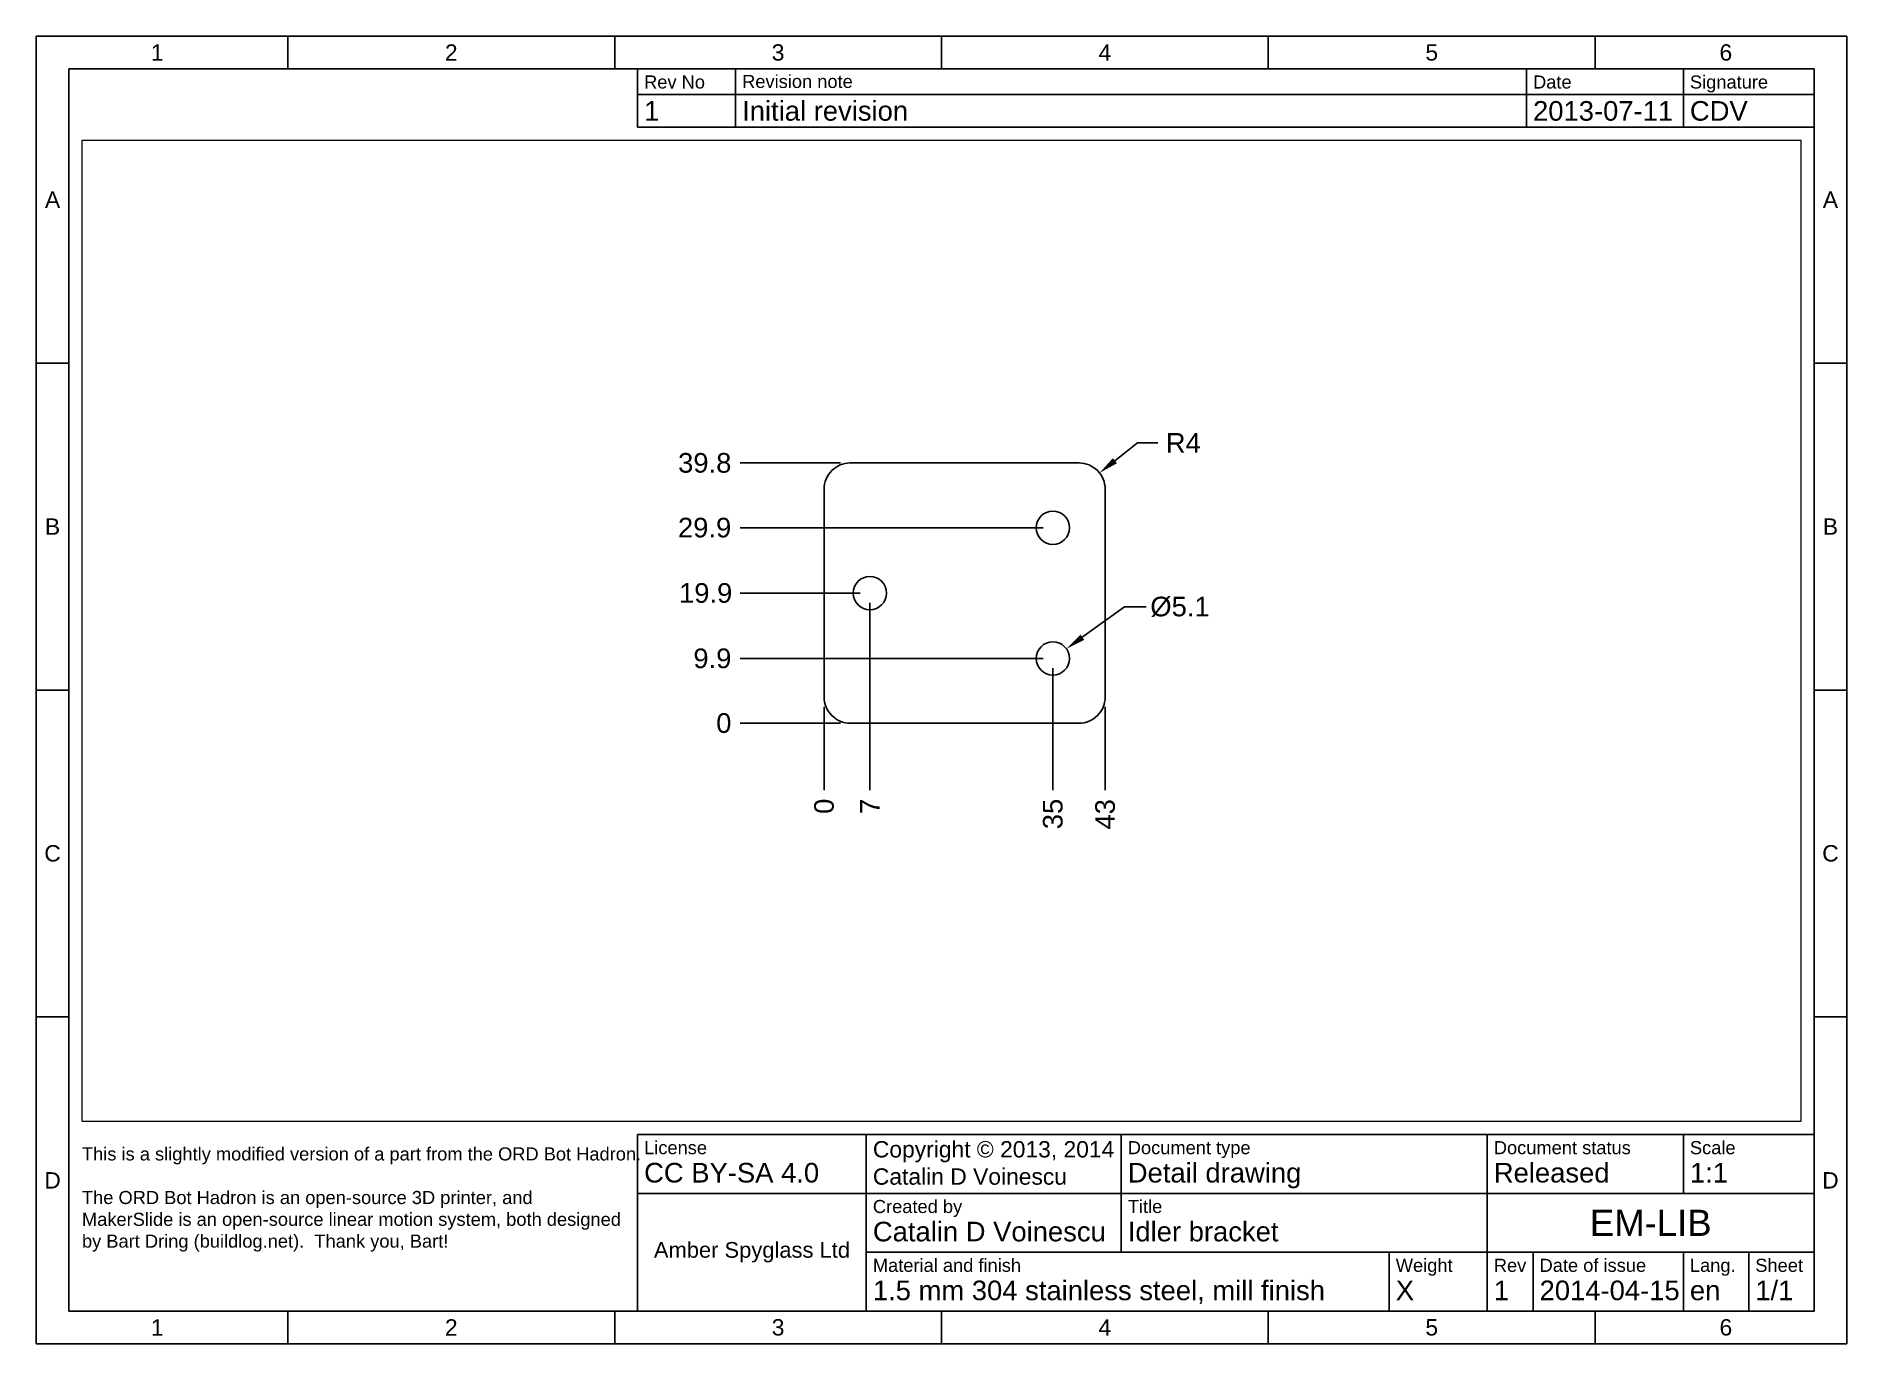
# Paper-space layout 'Sheet1' of a CAD drawing. Header units: millimetres. Extents: x 15 to 292, y 5 to 205.
# The model-space entities are those that its viewports show. They can reach past a viewport. Long polylines and large blocks are cut down to what shows.
import ezdxf

# ---------------------------------------------------------------- set-up
doc = ezdxf.new("R2010")
doc.units = ezdxf.units.MM
doc.layers.add('Dimensions', color=7, linetype='Continuous')
doc.layers.add('Parts', color=7, linetype='Continuous')
doc.styles.get("Standard").update_dxf_attribs({"font": 'arial.ttf'})
doc.dimstyles.new('Copy of Standard', dxfattribs={"dimtxt": 3, "dimasz": 3, "dimexe": 3, "dimexo": 1.5, "dimgap": 1.5, "dimtad": 0, "dimtoh": 1, "dimdsep": 46, "dimtxsty": 'Standard', "dimcen": 0, "dimadec": 0, "dimazin": 2, "dimtfac": 1, "dimtofl": 0, "dimtmove": 0, "dimatfit": 3, "dimfxl": 1, "dimtolj": 1, "dimtzin": 0, "dimarcsym": 0})

# ---------------------------------------------------------------- blocks, each defined once
blk = doc.blocks.new('*D1')
at = {"layer": 'Defpoints', "color": 0}
for p in [(0, 4), (0, 0), (0, -10.24)]:
    blk.add_point(p, dxfattribs=at)
at = {"layer": 'Dimensions', "color": 0, "lineweight": -2}
blk.add_line((0, 2.5), (0, -10.24), dxfattribs=at)
at = {"layer": 'Dimensions', "color": 0, "insert": (0, -12.71), "char_height": 3, "attachment_point": 5, "rotation": 90}
blk.add_mtext('\\A1;0', dxfattribs=at)
blk = doc.blocks.new('*D2')
at = {"layer": 'Defpoints', "color": 0}
for p in [(7, 19.9), (0, 0), (7, -10.24)]:
    blk.add_point(p, dxfattribs=at)
at = {"layer": 'Dimensions', "color": 0, "lineweight": -2}
blk.add_line((7, 18.4), (7, -10.24), dxfattribs=at)
at = {"layer": 'Dimensions', "color": 0, "insert": (7, -12.71), "char_height": 3, "attachment_point": 5, "rotation": 90}
blk.add_mtext('\\A1;7', dxfattribs=at)
blk = doc.blocks.new('*D3')
at = {"layer": 'Defpoints', "color": 0}
for p in [(35, 9.9), (0, 0), (35, -10.24)]:
    blk.add_point(p, dxfattribs=at)
at = {"layer": 'Dimensions', "color": 0, "lineweight": -2}
blk.add_line((35, 8.4), (35, -10.24), dxfattribs=at)
at = {"layer": 'Dimensions', "color": 0, "insert": (35, -13.89), "char_height": 3, "attachment_point": 5, "rotation": 90}
blk.add_mtext('\\A1;35', dxfattribs=at)
blk = doc.blocks.new('*D4')
at = {"layer": 'Defpoints', "color": 0}
for p in [(43, 4), (0, 0), (43, -10.24)]:
    blk.add_point(p, dxfattribs=at)
at = {"layer": 'Dimensions', "color": 0, "lineweight": -2}
blk.add_line((43, 2.5), (43, -10.24), dxfattribs=at)
at = {"layer": 'Dimensions', "color": 0, "insert": (43, -13.94), "char_height": 3, "attachment_point": 5, "rotation": 90}
blk.add_mtext('\\A1;43', dxfattribs=at)
blk = doc.blocks.new('*D5')
at = {"layer": 'Defpoints', "color": 0}
for p in [(-12.86, 19.9), (7, 19.9), (0, 0)]:
    blk.add_point(p, dxfattribs=at)
at = {"layer": 'Dimensions', "color": 0, "lineweight": -2}
blk.add_line((5.5, 19.9), (-12.86, 19.9), dxfattribs=at)
at = {"layer": 'Dimensions', "color": 0, "insert": (-18.12, 19.9), "char_height": 3, "attachment_point": 5}
blk.add_mtext('\\A1;19.9', dxfattribs=at)
blk = doc.blocks.new('*D6')
at = {"layer": 'Defpoints', "color": 0}
for p in [(-12.86, 0), (0, 0), (4, 0)]:
    blk.add_point(p, dxfattribs=at)
at = {"layer": 'Dimensions', "color": 0, "lineweight": -2}
blk.add_line((2.5, 0), (-12.86, 0), dxfattribs=at)
at = {"layer": 'Dimensions', "color": 0, "insert": (-15.34, 0), "char_height": 3, "attachment_point": 5}
blk.add_mtext('\\A1;0', dxfattribs=at)
blk = doc.blocks.new('*D7')
at = {"layer": 'Defpoints', "color": 0}
for p in [(-12.86, 39.8), (4, 39.8), (0, 0)]:
    blk.add_point(p, dxfattribs=at)
at = {"layer": 'Dimensions', "color": 0, "lineweight": -2}
blk.add_line((2.5, 39.8), (-12.86, 39.8), dxfattribs=at)
at = {"layer": 'Dimensions', "color": 0, "insert": (-18.26, 39.8), "char_height": 3, "attachment_point": 5}
blk.add_mtext('\\A1;39.8', dxfattribs=at)
blk = doc.blocks.new('*D8')
at = {"layer": 'Defpoints', "color": 0}
for p in [(-12.86, 29.9), (35, 29.9), (0, 0)]:
    blk.add_point(p, dxfattribs=at)
at = {"layer": 'Dimensions', "color": 0, "lineweight": -2}
blk.add_line((33.5, 29.9), (-12.86, 29.9), dxfattribs=at)
at = {"layer": 'Dimensions', "color": 0, "insert": (-18.28, 29.9), "char_height": 3, "attachment_point": 5}
blk.add_mtext('\\A1;29.9', dxfattribs=at)
blk = doc.blocks.new('*D9')
at = {"layer": 'Defpoints', "color": 0}
for p in [(-12.86, 9.9), (35, 9.9), (0, 0)]:
    blk.add_point(p, dxfattribs=at)
at = {"layer": 'Dimensions', "color": 0, "lineweight": -2}
blk.add_line((33.5, 9.9), (-12.86, 9.9), dxfattribs=at)
at = {"layer": 'Dimensions', "color": 0, "insert": (-17.09, 9.9), "char_height": 3, "attachment_point": 5}
blk.add_mtext('\\A1;9.9', dxfattribs=at)
blk = doc.blocks.new('*D10')
at = {"layer": 'Defpoints', "color": 0}
for p in [(42.14, 38.28), (39, 35.8)]:
    blk.add_point(p, dxfattribs=at)
at = {"layer": 'Dimensions', "color": 0, "lineweight": -2}
for p, q in [((47.95, 42.88), (44.49, 40.14)), ((51.04, 42.88), (47.95, 42.88))]:
    blk.add_line(p, q, dxfattribs=at)
at = {"layer": 'Dimensions', "color": 0}
blk.add_solid([(44.18, 40.54), (44.8, 39.75), (42.14, 38.28)], dxfattribs=at)
at = {"layer": 'Dimensions', "color": 0, "insert": (54.95, 42.88), "char_height": 3, "attachment_point": 5}
blk.add_mtext('\\A1;R4', dxfattribs=at)
blk = doc.blocks.new('*D11')
at = {"layer": 'Defpoints', "color": 0}
for p in [(37.07, 11.39), (32.93, 8.41)]:
    blk.add_point(p, dxfattribs=at)
at = {"layer": 'Dimensions', "color": 0, "lineweight": -2}
for p, q in [((45.95, 17.79), (39.5, 13.14)), ((49.28, 17.79), (45.95, 17.79))]:
    blk.add_line(p, q, dxfattribs=at)
at = {"layer": 'Dimensions', "color": 0}
blk.add_solid([(39.21, 13.55), (39.8, 12.74), (37.07, 11.39)], dxfattribs=at)
at = {"layer": 'Dimensions', "color": 0, "insert": (54.45, 17.79), "char_height": 3, "attachment_point": 5}
blk.add_mtext('\\A1;%%c5.1', dxfattribs=at)

msp = doc.modelspace()

# ---------------------------------------------------------------- linework, layer by layer
at = {"layer": 'Parts'}
msp.add_lwpolyline([(4, 0), (39, 0, 0.4142136), (43, 4), (43, 35.8, 0.4142136), (39, 39.8), (4, 39.8, 0.4142136), (0, 35.8), (0, 4, 0.4142136)], format="xyb", close=True, dxfattribs=at)
for centre in [(35, 29.9), (7, 19.9), (35, 9.9)]:
    msp.add_circle(centre, 2.55, dxfattribs=at)

# ---------------------------------------------------------------- dimensions: what is measured, and where the dimension line sits
at = {"layer": 'Dimensions'}
dim = msp.add_radius_dim(center=(39, 35.8), mpoint=(42.136, 38.283), dimstyle='Copy of Standard', dxfattribs=at)
dim.commit()
dim.dimension.update_dxf_attribs({"geometry": '*D10', "text_midpoint": (54.95, 42.885), "dimtype": 132})
for feature_location, offset, dtype, picture, middle in [((4, 39.8), (-16.863, 0), 0, '*D7', (-18.257, 39.8)), ((35, 29.9), (-47.863, 0), 0, '*D8', (-18.284, 29.9)), ((7, 19.9), (-19.863, 0), 0, '*D5', (-18.117, 19.9)), ((7, 19.9), (0, -30.137), 1, '*D2', (7, -12.706)), ((35, 9.9), (-47.863, 0), 0, '*D9', (-17.094, 9.9)), ((35, 9.9), (0, -20.137), 1, '*D3', (35, -13.893)), ((0, 4), (0, -14.237379812), 1, '*D1', (0, -12.713879812)), ((43, 4), (0, -14.237), 1, '*D4', (43, -13.944)), ((4, 0), (-16.862867791, 0), 0, '*D6', (-15.339367791, 0))]:
    dim = msp.add_ordinate_dim(feature_location=feature_location, offset=offset, dtype=dtype, origin=(0, 0), dimstyle='Copy of Standard', dxfattribs=at)
    dim.commit()
    dim.dimension.update_dxf_attribs({"geometry": picture, "text_midpoint": middle})
dim = msp.add_diameter_dim_2p(p1=(32.931, 8.409), p2=(37.069, 11.391), dimstyle='Copy of Standard', dxfattribs=at)
dim.commit()
dim.dimension.update_dxf_attribs({"geometry": '*D11', "text_midpoint": (54.454, 17.794), "dimtype": 131})

psp = doc.layouts.new('Sheet1')

# ---------------------------------------------------------------- linework, layer by layer
for p, q in [((292, 205), (15, 205)), ((15, 205), (15, 5)), ((53.5, 205), (53.5, 200)), ((103.5, 205), (103.5, 200)), ((153.5, 205), (153.5, 200)), ((203.5, 205), (203.5, 200)), ((253.5, 205), (253.5, 200)), ((292, 5), (292, 205)), ((287, 200), (20, 200)), ((20, 200), (20, 10)), ((107, 200.08), (107, 196.08)), ((287, 200), (107, 200)), ((122, 200.08), (122, 196.08)), ((243, 196.08), (243, 200)), ((267, 196.08), (267, 200)), ((287, 10), (287, 200)), ((287, 196.08), (287, 200)), ((107, 196.08), (287, 196.08)), ((107, 196.08), (107, 191.08)), ((122, 196.08), (122, 191.08)), ((243, 191.08), (243, 196.08)), ((267, 191.08), (267, 196.08)), ((287, 191.08), (287, 196.08)), ((107, 191.08), (287, 191.08)), ((15, 155), (20, 155)), ((287, 155), (292, 155)), ((15, 105), (20, 105)), ((287, 105), (292, 105)), ((15, 55), (20, 55)), ((287, 55), (292, 55)), ((287, 40), (287, 10)), ((107, 10), (107, 37)), ((107, 37), (287, 37)), ((142, 10), (142, 37)), ((181, 19), (181, 37)), ((237, 10), (237, 37)), ((267, 28), (267, 37)), ((107, 28), (287, 28)), ((142, 19), (287, 19)), ((222, 10), (222, 19)), ((244, 10), (244, 19)), ((267, 10), (267, 19)), ((277, 10), (277, 19)), ((20, 10), (287, 10)), ((53.5, 10), (53.5, 5)), ((103.5, 10), (103.5, 5)), ((287, 10), (107, 10)), ((107, 10), (287, 10)), ((153.5, 10), (153.5, 5)), ((203.5, 10), (203.5, 5)), ((253.5, 10), (253.5, 5)), ((15, 5), (292, 5))]:
    psp.add_line(p, q)

# ---------------------------------------------------------------- texts
for s, insert, char_height, width, attachment_point in [('{1}', (33.5, 202.5), 2.5, 40, 5), ('{2}', (78.5, 202.5), 2.5, 50, 5), ('{3}', (128.5, 202.5), 2.5, 50, 5), ('{4}', (178.5, 202.5), 2.5, 50, 5), ('{5}', (228.5, 202.5), 2.5, 50, 5), ('{6}', (273.5, 202.5), 2.5, 40, 5), ('{Rev No}', (108, 199), 2, 13, 1), ('{Revision note}', (123, 199.08), 2, 99, 1), ('{Date}', (244, 199), 2, 22, 1), ('{Signature}', (268, 199), 2, 18, 1), ('{1}', (108, 195.08), 3, 13, 1), ('{Initial revision}', (123, 195.08), 3, 99, 1), ('{2013-07-11}', (244, 195.08), 3, 22, 1), ('{CDV}', (268, 195.08), 3, 18, 1), ('{A}', (17.5, 180), 2.5, 5, 5), ('{A}', (289.5, 180), 2.5, 5, 5), ('{B}', (17.5, 130), 2.5, 5, 5), ('{B}', (289.5, 130), 2.5, 5, 5), ('{C}', (17.5, 80), 2.5, 5, 5), ('{C}', (289.5, 80), 2.5, 5, 5), ('{License\\P\\H1.5x;CC BY-SA 4.0}', (108, 36), 2, 33, 1), ('{Copyright © 2013, 2014\\PCatalin D Voinescu}', (143, 36), 2.5, 37, 1), ('{Scale\\P\\H1.5x;1:1}', (268, 36), 2, 18, 1), ('{This is a slightly modified version of a part from the ORD Bot Hadron.\\P\\PThe ORD Bot Hadron is an open-source 3D printer, and MakerSlide is an open-source linear motion system, both designed by Bart Dring (buildlog.net).  Thank you, Bart!}', (22, 35.04), 2, 83, 1), ('{Document type\\P\\H1.5x;Detail drawing}', (182, 36), 2, 54, 1), ('{Document status\\P\\H1.5x;Released}', (238, 36), 2, 28, 1), ('{D}', (17.5, 30), 2.5, 5, 5), ('{D}', (289.5, 30), 2.5, 5, 5), ('{Created by\\P\\H1.5x;Catalin D Voinescu}', (143, 27), 2, 37, 1), ('{Title\\P\\H1.5x;Idler bracket}', (182, 27), 2, 54, 1), ('{EM-LIB}', (262, 23.5), 4, 48, 5), ('{\\H0.8x;Amber Spyglass Ltd}', (124.5, 19), 3, 33, 5), ('{Material and finish\\P\\H1.5x;1.5 mm 304 stainless steel, mill finish}', (143, 18), 2, 78, 1), ('{Weight\\P\\H1.5x;X}', (223, 18), 2, 13, 1), ('{Rev\\P\\H1.5x;1}', (238, 18), 2, 6, 1), ('{Date of issue\\P\\H1.5x;2014-04-15}', (245, 18), 2, 21.3076, 1), ('{Lang.\\P\\H1.5x;en}', (268, 18), 2, 8, 1), ('{Sheet\\P\\H1.5x;1/1}', (278, 18), 2, 8, 1), ('{1}', (33.5, 7.5), 2.5, 40, 5), ('{2}', (78.5, 7.5), 2.5, 50, 5), ('{3}', (128.5, 7.5), 2.5, 50, 5), ('{4}', (178.5, 7.5), 2.5, 50, 5), ('{5}', (228.5, 7.5), 2.5, 50, 5), ('{6}', (273.5, 7.5), 2.5, 40, 5)]:
    psp.add_mtext(s, dxfattribs=dict(insert=insert, char_height=char_height, width=width, attachment_point=attachment_point))

# ---------------------------------------------------------------- viewports
at = {"layer": '0', "color": 7}
psp.add_viewport(center=(153.5, 114.04), size=(263, 150), view_center_point=(17.961, 14.117), view_height=150, dxfattribs=at)

doc.saveas('drawing.dxf')
